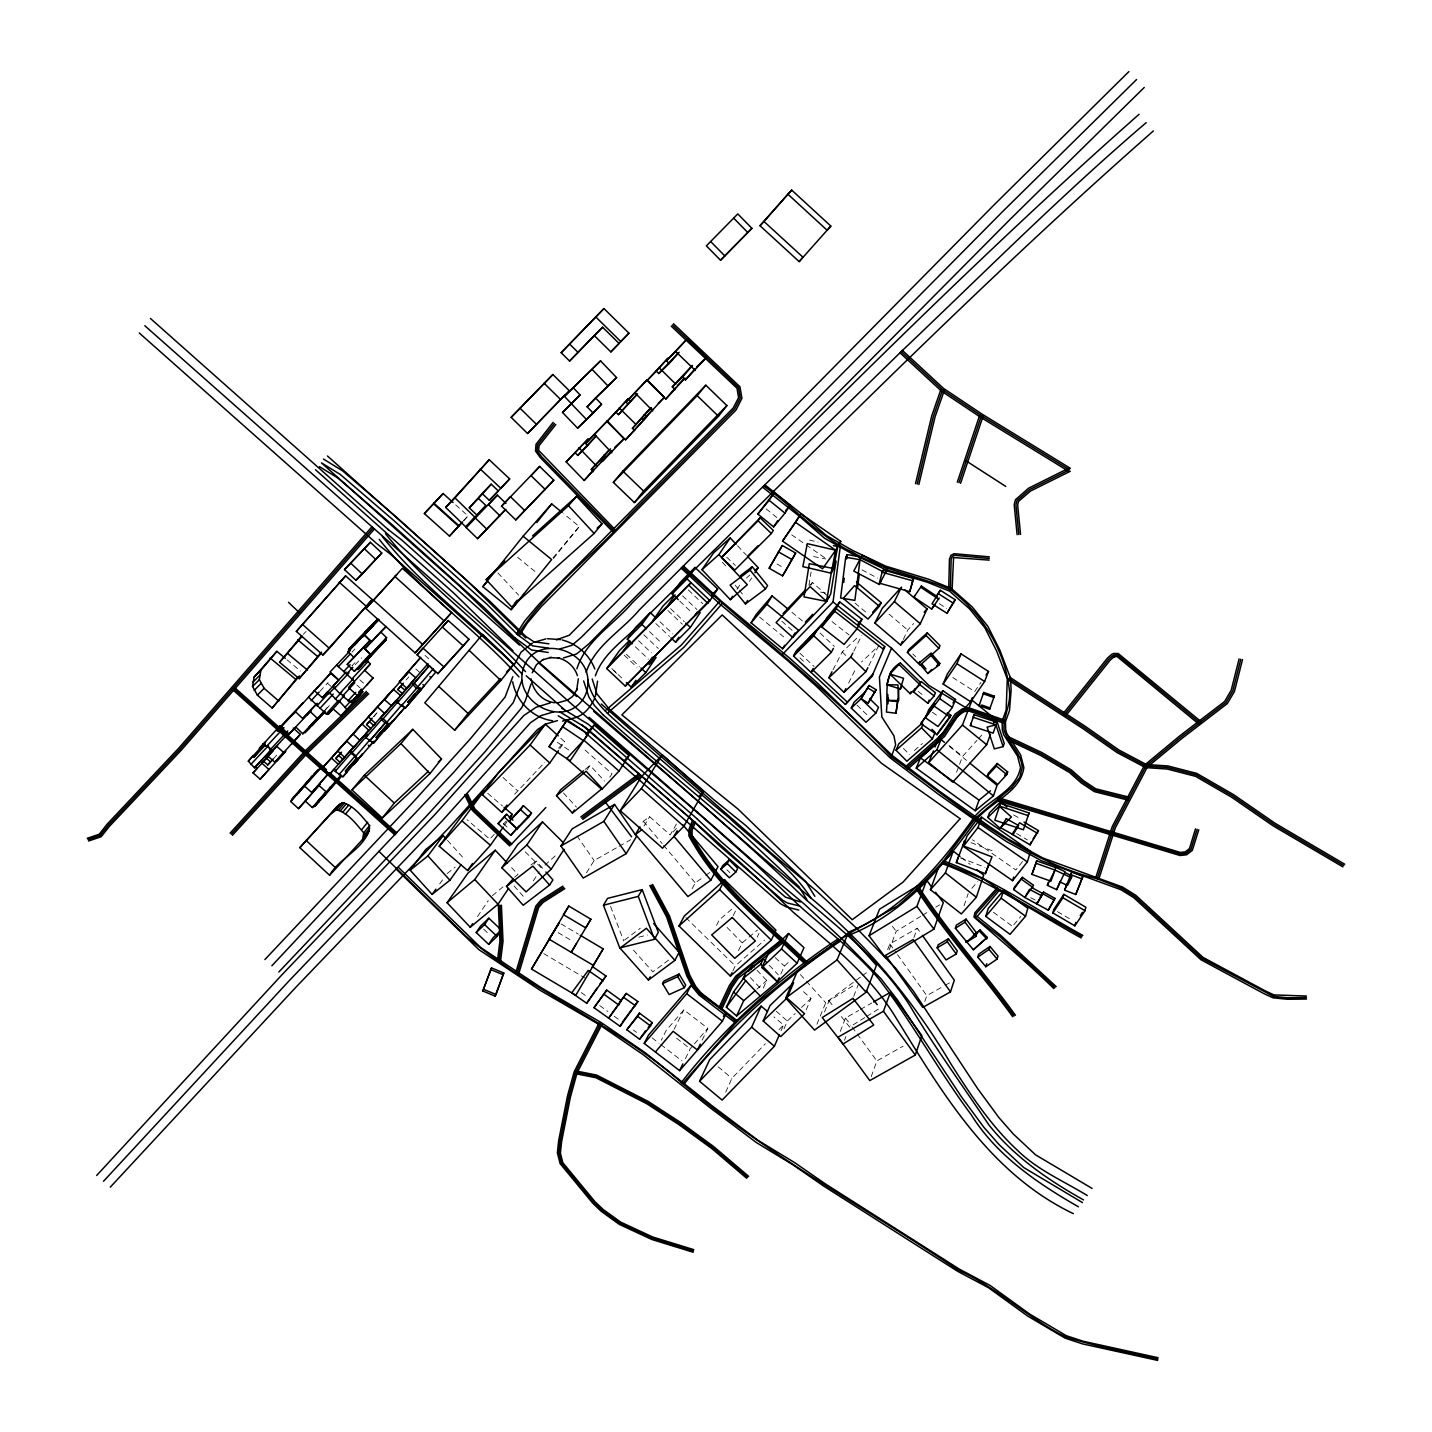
<?xml version="1.0" encoding="UTF-8"?>
<svg xmlns="http://www.w3.org/2000/svg" width="1432" height="1432" viewBox="0 0 1432 1432"><rect width="100%" height="100%" fill="white"/><g stroke="black" fill="none" stroke-linecap="round" stroke-linejoin="round"><path stroke-width="0.75" stroke-dasharray="5 3.75" d="M808.973 585.151L811.085 571.941M964.058 905.812L968.193 893.604M924.786 1001.541L926.79 995.652L943.294 986.379M871.211 1076.649L876.867 1060.933L903.109 1046.148M913.867 937.656L917.303 928.222L921.134 933.592M889.147 949.953L896.217 931.319L920.704 916.355M956.558 772.242L958.813 766.299M959.565 764.312L962.572 756.382L977.018 740.362M887.661 949.631L889.827 943.939L917.303 928.222M844.486 1040.258L845.954 1036.499M853.723 996.296L859.379 981.815M840.28 1031.434L845.524 1018.009L858.627 1010.509M824.492 1011.994L829.021 1000.861L855.817 984.053M816.938 1024.238L825.709 1002.74L860.686 976.946M806.18 1009.9L810.995 998.408L801.508 989.924M784.002 1028.82L787.332 1021.07L795.207 1013.516M781.067 1030.772L783.555 1024.954L773.942 1016.899M725.702 1092.151L731.913 1078.296L765.332 1043.785M780.905 973.921L784.414 966.063L788.925 961.803M763.292 988.098L766.729 980.544L754.127 967.227M903.323 639.442L907.727 630.08L913.688 623.564M757.188 937.172L758.996 933.342M702.163 1040.169L707.82 1028.337L683.834 1009.846L666.274 1030.324L661.316 1040.169M732.844 971.003L735.278 965.902L764.563 940.162M685.373 1058.696L690.188 1048.743L707.82 1028.337M738.465 950.597L742.206 942.865L747.307 938.569M868.812 665.773L878.478 645.993L861.581 661.942M848.621 683.028L856.05 668.135M733.22 915.603L736.048 909.929M674.096 1029.34L683.834 1009.846M716.519 925.412L719.419 919.702L733.005 908.157M853.794 651.166L861.742 635.54M833.012 669.8L842.249 651.972L859.128 635.987M692.103 888.735L695.254 882.882L704.007 876.617M676.441 824.044L670.158 834.946L649.645 816.705L643.38 821.288L641.124 825.047M810.852 585.223L812.463 582.466L828.949 597.233M644.042 826.067L649.645 816.705M586.493 872.822L594.101 860.578L617.264 847.368M749.491 581.303L751.657 577.902M736.997 589.375L741.436 582.484M609.764 777.218L612.019 773.727L582.305 747.647M533.277 880.913L539.255 871.784M533.957 864.373L536.195 860.99L544.554 870.441M587.084 769.736L590.038 765.35L604.519 781.084M477.465 916.587L488.294 900.639M974.691 691.549L980.956 682.42M504.547 825.262L507.125 821.628M559.697 748.864L564.673 741.812L559.858 737.39M514.75 794.187L544.822 762.254M439.66 883.956L443.437 878.729M1022.538 861.509L1015.879 869.976L972.471 839.743M553.396 558.57L579.298 526.529L563.76 513.802M553.02 557.871L579.298 526.529M319.998 691.244L328.125 682.509M1013.838 924.696L1020.837 916.498M373.698 716.519L377.959 711.65L373.734 716.716M406.079 680.057L408.89 676.871M464.04 520.442L467.995 515.95L454.732 504.01M971.845 888.27L977.77 881.665M978.468 738.751L982.799 733.954M494.308 834.212L489.816 839.17L466.975 819.623M503.276 824.277L506.266 820.966M325.941 709.288L329.378 705.654M273.297 758.87L278.989 752.784M355.243 664.717L361.562 657.897M352.021 652.133L354.957 649.018M809.51 585.581L812.463 582.466M463.395 520.765L467.995 515.95M779.008 1029.662L783.555 1024.954M325.189 709.735L327.481 707.372M558.57 748.095L564.673 741.812M673.004 832.01L678.696 826.157M303.298 634.287L306.072 631.512M801.526 1007.466L810.995 998.408M544.948 865.161L556.511 854.707M746.466 578.045L749.813 575.073M914.422 750.547L922.351 743.566M756.866 989.172L766.729 980.544M749.008 937.137L757.528 929.977M585.115 769.432L590.038 765.35M492.411 895.662L504.35 885.746M514.571 877.243L517.99 874.415L510.401 866.342M447.196 873.52L455.179 867.148M530.95 865.035L536.195 860.99M624.567 940.108L640.301 928.222M668.601 960.102L652.813 971.881L631.619 948.056M862.44 975.657L867.685 971.791M705.761 875.364L711.006 871.623M864.785 1017.615L849.588 1027.066L839.993 1014.841M866.682 1016.434L879.982 1008.164M922.584 915.209L928.24 911.754M935.776 907.154L939.553 904.863M860.489 1009.435L871.73 1003.009M619.179 846.276L630.76 839.671M945.138 985.341L950.633 982.245M638.851 937.172L647.479 935.007M813.537 556.529L825.817 558.981M820.5 592.025L828.663 593.654M809.438 540.079L818.155 542.102M971.039 842.678L993.808 851.36M960.371 857.858L985.144 867.327M861.957 569.9L877.583 578.116M1030.718 897.703L1035.891 900.442M1013.695 815.005L1020.694 818.907M777.003 563.993L784.593 568.307M1057.46 911.647L1072.103 920.239M1016.613 833.549L1027.388 839.922M561.111 923.944L578.313 934.129M558.14 932.644L572.818 941.343M543.695 953.569L585.545 978.36M939.285 603.695L946.713 608.421M952.781 677.533L972.865 690.385M557.317 742.331L569.524 750.529M791.663 534.834L804.283 543.587M806.091 544.84L825.924 558.587M932.339 712.259L939.517 717.235M581.213 992.573L587.836 997.191M614.203 1016.273L620.79 1020.873M599.74 1005.604L607.812 1011.439M993.45 912.256L1012.442 926.325M633.356 1030.02L636.542 1032.382M676.53 1038.218L690.188 1048.743M652.025 1037.824L659.06 1043.248M660.814 1044.59L681.918 1060.843M832.046 621.631L849.051 634.913M918.145 691.37L924.463 696.346M961.695 857.732L970.162 864.409M766.156 508.879L777.129 517.793M949.076 745.446L962.572 756.382M517.507 557.245L536.338 572.621M949.506 746.484L966.493 760.374M759.569 617.067L785.917 638.744M791.878 612.234L803.442 621.739M718.202 1066.858L731.913 1078.296M855.029 603.105L868.168 614.095M286.991 659.794L300.523 671.107M889.039 614.131L907.727 630.08M327.463 683.297L331.848 687.056M487.685 793.292L502.417 805.93M425 655.444L430.781 660.474M415.817 668.959L420.131 672.772M356.89 685.015L359.969 687.754M776.305 1011.225L787.332 1021.07M781.89 621.237L793.364 631.494M359.862 679.842L363.853 683.44M502.972 777.433L517.346 790.553M775.195 957.632L784.414 966.063M503.366 823.597L509.631 829.414M820.124 633.087L834.426 646.476M799.915 653.243L814.182 666.56M799.897 657.861L804.73 662.389M613.487 670.391L616.727 673.434M643.827 634.841L658.273 648.481M638.565 640.713L651.345 652.795M635.396 646.852L648.392 659.114M626.375 654.245L639.334 666.471M624.227 655.176L636.972 667.222M611.84 668.637L616.476 673.004M618.015 674.472L624.209 680.29M670.57 608.654L684.263 621.631M667.903 610.515L682.348 624.209M659.937 621.739L672.807 633.911M655.82 623.529L669.496 636.452M649.484 631.602L661.638 643.075M483.622 929.099L488.276 933.521M688.345 590.002L702.879 603.803M682.491 595.802L696.972 609.549M679.788 601.136L691.978 612.699M726.65 557.155L735.422 565.533M856.98 705.153L868.705 716.501M842.249 651.972L846.67 656.268M685.874 917.661L735.278 965.902M726.991 869.851L729.837 872.661M525.258 851.843L541.654 868.15M912.846 653.994L915.675 656.841M903.467 748.488L909.66 754.718M727.009 927.417L742.206 942.865M750.314 977.591L762.325 990.246M769.288 965.258L778.292 974.798M722.355 562.239L726.758 566.911M737.587 545.789L746.412 555.168M497.906 572.925L518.635 595.157M563.438 792.988L576.434 807.057M447.446 840.333L464.756 859.504M800.363 974.548L804.838 979.524M806.323 981.171L825.709 1002.74M514.088 885.961L525.204 898.508M643.38 821.288L662.121 843.538M663.553 845.238L695.254 882.882M735.135 585.115L737.928 588.534M739.306 590.235L743.477 595.336M829.021 1000.861L833.138 1006.105M892.369 926.218L896.217 931.319M845.524 1018.009L850.751 1025.151M852.058 1026.941L876.867 1060.933M889.827 943.939L896.199 952.853M897.488 954.625L926.79 995.652M577.007 835.912L594.101 860.578M610.605 906.492L623.726 940.931M354.921 662.694L352.004 665.844L354.921 662.694"/><path stroke-width="1.5" d="M948.7 589.644L949.452 559.178L950.92 555.383L954.016 553.683L989.405 556.851M271.883 965.777L378.943 851.36L466.044 936.242C532.865 992.734 617.049 1024.757 682.527 1083.523L736.639 1022.072L758.405 1002.024L806.306 963.306L849.14 933.503L897.792 905.794L917.679 888.288L942.578 862.082L975.908 817.744L1011.493 787.761L1019.799 777.361L1022.197 767.534C1021.41 752.677 1008.056 743.441 1004.029 729.944C1003.062 716.447 1011.243 704.293 1009.399 690.349C1005.407 650.88 982.137 613.576 950.401 589.733L951.134 559.536L952.244 556.475L954.428 555.294L989.279 558.48M952.101 589.841L953.569 557.549L989.172 560.127M578.313 678.84L576.631 690.618M587.925 679.985L587.693 686.698A33.885 30.788 37 0 1 580.3 702.682C558.194 727.08 513.211 699.532 523.307 668.672C533.331 634.627 586.583 647.031 587.925 679.985C590.915 700.857 608.206 714.031 622.831 727.152C658.434 756.794 692.748 787.922 728.566 817.296C756.257 843.341 790.213 865.841 810.906 898.007C867.183 944.923 913.902 1001.308 951.134 1064.262C970.538 1094.728 990.586 1125.445 1017.275 1150.129C1037.251 1169.872 1063.6 1181.06 1087.282 1195.523M597.556 681.113L595.354 696.471M920.74 682.688L900.424 662.98C882.023 673.058 888.556 695.147 886.372 712.044L895.967 713.243L898.007 699.174L895.967 713.243M887.93 703.81L888.413 697.993L887.321 700.355L896.933 701.555M362.403 840.602L363.71 832.869C356.389 824.206 348.083 812.767 336.395 809.778L331.096 813.644L299.807 847.654L329.593 875.274C339.205 857.482 368.096 847.332 369.599 825.584C362.314 816.956 354.062 805.572 342.427 802.618L337.164 806.467L299.807 847.654M299.467 675.886L272.17 708.034L257.366 695.164L252.551 686.465L254.073 677.121L276.859 651.309L285.308 658.38M278.846 701.125L264.132 688.309L259.353 679.663L260.875 670.373L276.859 651.309M497.441 960.997L499.929 940.967L498.336 904.97M498.963 961.319L501.468 941.2L499.875 905.06M500.484 961.66L503.008 941.415L501.415 905.149M845.703 557.299L840.602 598.003L854.868 600.384L860.041 559.661L861.509 556.976L847.189 554.632L845.703 557.299L860.041 559.661M843.699 582.43L844.236 578.152M846.652 558.91L847.189 554.632M857.696 586.923L859.325 574.089M782.57 654.299L833.048 601.977L840.423 545.359M826.604 601.44L831.992 568.218L836.073 561.04L830.703 594.065L826.604 601.44L792.558 637.276L776.09 622.562L810.065 586.619L826.604 601.44L804.032 596.893L809.295 563.671L831.992 568.218M835.679 550.228L807.272 543.659L802.869 566.625L831.187 573.194L835.679 550.228L840.781 541.368L800.989 513.784L782.534 541.099L822.541 568.826L835.679 550.228L795.566 522.412L800.989 513.784M1239.092 658.899L1231.198 690.26L1224.629 701.483L1180.058 735.654L1144.598 765.082L1112.234 826.533L1095.552 878.281M1240.81 659.239L1232.809 690.886L1225.989 702.521L1181.185 736.889L1145.958 766.066L1113.81 827.141L1097.163 878.765L1121.668 888.341L1134.699 896.414L1202.074 958.617L1273.478 996.368L1287.404 997.782L1306.449 997.531M1242.528 659.597L1234.42 691.531L1227.349 703.542L1182.313 738.124L1147.336 767.051L1115.385 827.768L1098.756 879.266M915.495 483.676L931.677 416.032L940.985 389.271M917.178 484.106L933.342 416.533L942.632 389.862L901.211 351.61L763.668 485.949L639.227 610.014C621.81 630.796 594.71 645.635 586.118 672.342M918.843 484.535L935.007 417.052L944.279 390.453M1084.991 910.716L1085.85 907.262L1063.851 894.338L1053.809 909.499L1052.86 912.936L1074.859 925.86L1084.991 910.716L1062.938 897.757L1063.851 894.338M1074.859 925.86L1075.754 922.387M882.112 572.245L879.32 583.146L909.75 591.667L913.688 578.474L883.293 569.972L882.112 572.245L912.578 580.765L913.688 578.474M1067.001 883.598L1064.656 890.185L1075.754 894.499L1082.914 876.366L1071.816 872.052L1070.205 875.901M909.75 591.667L912.578 580.765M1075.754 894.499L1082.914 876.366M1064.656 890.185L1071.816 872.052M1060.432 882.166L1067.502 885.459L1071.44 877.727L1071.942 875.829L1064.871 872.535M1037.43 902.035L1036.911 903.861L1041.637 895.77L1029.501 889.362L1024.793 897.452L1033.546 885.245L1022.412 877.333L1014.303 887.375L1013.641 889.54L1024.793 897.452L1048.296 910.161L1054.954 898.383L1043.552 892.082L1040.491 897.058M1048.152 882.595L1047.383 885.334L1056.637 889.63L1060.289 881.199M600.527 1023.791L575.664 1072.299L568.952 1096.518L560.163 1140.964L558.892 1152.921L561.469 1163.16L593.689 1202.236L602.12 1210.344L620.11 1223.322L652.401 1238.304L693.482 1250.942M1048.296 910.161L1054.954 898.383M1055.778 867.649L1036.768 860.847L1031.917 874.397L1050.927 881.199L1055.849 867.398L1065.104 871.712L1056.637 889.63M1041.637 895.77L1042.353 893.282L1031.971 887.786M1036.911 903.861L1043.552 892.082M1025.527 916.247L1027.836 908.3L1003.617 890.328L988.277 908.425L985.753 916.355L1010.043 934.344L1025.527 916.247L1001.147 898.168L1003.617 890.328M890.847 671.948L886.73 684.747L900.388 689.007L901.337 686.93M900.388 689.007L903.556 678.285L889.881 674.024L900.424 662.98M1031.917 874.397L1036.768 860.847M957.292 482.208L979.721 415.119M958.939 482.727L981.368 415.71L942.632 389.862M960.603 483.246L983.014 416.318M1037.627 833.406L1019.566 822.756L1012.12 834.23L1030.127 844.862L1038.468 830.614L1024.041 822.111M997.119 959.064L998.014 956.075L989.977 946.462L978.718 954.142L977.77 957.131L985.825 966.743L997.119 959.064L989.047 949.434L989.977 946.462M1013.641 889.54L1022.412 877.333M1027.353 861.921L1030.557 851.342L981.582 817.207L967.048 835.966L963.36 846.402L1012.567 880.662L1027.353 861.921L978.002 827.535L981.582 817.207M1030.127 844.862L1030.986 842.034M515.699 972.865L535.801 906.098L540.866 900.155L562.883 886.122M517.185 973.402L537.215 906.85L541.976 901.301L563.85 887.375M518.653 973.957L538.611 907.62L543.086 902.428L564.817 888.628M1195.505 828.842L1189.455 848.621L1185.231 851.897L1180.29 852.416L998.176 797.696M985.825 966.743L986.755 963.736M1012.567 880.662L1013.677 877.1M1197.134 829.307L1190.887 849.48L1185.947 853.329L1180.183 853.955L997.71 799.181M1029.053 812.946L1028.212 815.649L999.572 806.073L1000.485 803.388L1029.053 812.946L1023.379 829.772L994.81 820.196L1000.485 803.388M595.336 675.85C603.874 650.683 630.026 636.81 646.512 616.906C813.34 452.852 977.483 285.469 1153.333 130.974M966.672 940.931L966.188 942.399L975.872 936.421L976.875 933.306L966.045 919.129L956.379 925.126L955.341 928.222L973.366 949.774L987.274 937.405L980.097 930.012L973.384 935.472M1198.781 829.772L1192.337 850.357L1186.663 854.761L1180.075 855.513L997.245 800.649M973.366 949.774L987.274 937.405M966.188 942.399L980.097 930.012M950.472 991.893L913.168 939.553L885.495 955.341L922.763 1007.43L950.472 991.893L954.303 980.186L922.405 935.382M576.899 668.833C585.581 640.623 613.576 624.782 631.96 603.105C798.859 438.085 963.038 269.735 1139.049 114.309M993.539 722.605L997.048 721.692L993.146 733.148L970.377 725.577L974.1 714.711L996.851 722.283M959.995 856.408L953.229 851.073L938.479 867.649L930.424 889.666L961.319 913.938L976.356 897.255L983.694 875.077L976.928 869.743M958.294 857.07L956.343 862.583L985.359 873.681L988.671 864.391M956.254 953.963L957.274 950.866L948.396 938.748L938.228 944.744L937.154 947.823L946.069 959.923L956.254 953.963L947.34 941.808L948.396 938.748M955.341 928.222L965.025 922.208L966.045 919.129M890.436 992.287L883.455 1011.261L838.024 1037.18L869.797 1080.587L915.299 1055.044L921.85 1035.569L890.436 992.287L873.592 1001.935M999.25 806.198L1011.386 816.956L999.983 828.215L987.847 817.493L999.25 806.198L1000.807 801.58L1006.857 806.932M1006.768 774.569L1007.645 771.955L997.263 763.489L988.277 773.352L987.346 775.947L997.746 784.414L1006.768 774.569L996.368 766.084L997.263 763.489M512.817 676.656L505.102 697.08L469.875 739.395L412.452 802.815L264.902 959.547M987.847 817.493L989.44 812.821L1000.807 801.58M521.91 680.343L513.265 702.593L492.161 728.065L453.729 772.331L378.943 851.36M944.422 742.313L941.021 739.538L920.472 757.886L916.247 768.161L975.264 810.745L993.45 795.906L997.048 785.38L969.894 763.149M530.986 684.048L525.329 700.731L521.427 708.106L484.822 751.979L426.808 815.721L278.864 971.988M1003.134 746.645L995.92 724.843L987.113 727.098L994.345 748.882L1003.134 746.645L1004.244 743.459L997.048 721.692M979.058 705.6L983.748 692.444L994.291 696.167L989.619 709.305L979.058 705.6L979.577 704.275M931.767 887.106L926.629 880.233L879.552 909.195L869.027 935.74L886.014 958.241L933.933 929.117L943.312 902.554L935.615 892.261M1097.163 878.765C1017.776 858.985 956.218 803.119 891.384 756.83L895.644 744.765L893.944 735.833L881.843 716.949L879.409 676.942L891.51 648.177L833.048 601.977M975.264 810.745L979.023 800.148L990.497 790.75M482.799 990.998L491.498 967.907L503.796 973.008L496.063 994.506L495.06 996.099L482.799 990.998L491.498 967.907M495.06 996.099L503.796 973.008M930.424 889.666L945.389 872.894L953.229 851.073M933.449 750.905L928.706 762.63L952.799 782.158L986.666 744.712L990.479 734.222M994.291 696.167L993.808 697.491L983.229 693.768L983.748 692.444M989.619 709.305L990.121 707.963L981.69 705.009M869.027 935.74L916.91 906.42L926.629 880.233M866.092 992.251L876.42 965.347L847.977 933.485L797.391 971.218L785.685 998.068L814.54 1030.109L866.092 992.251L837.093 959.87L847.977 933.485M974.1 714.711L973.116 717.271L995.92 724.843M970.377 725.577L971.361 723.017M984.625 681.489L988.492 671.447L961.033 653.869L947.322 674.042L943.115 684.066L970.717 701.734L984.625 681.489L956.934 663.75L961.033 653.869M970.717 701.734L972.31 697.653M928.706 762.63L962.429 725.022L972.077 700.212L995.813 719.526M956.343 862.583L964.828 840.298L962.895 845.757L992 856.873L985.359 873.681M532.239 672.807L536.445 664.699L543.516 659.311M952.352 707.426L955.538 699.496L942.954 690.743L928.759 709.753L925.394 717.736L938.032 726.507L952.352 707.426L939.678 698.619L942.954 690.743M916.247 768.161L936.94 749.688L941.021 739.538M920.83 723.625L934.649 704.15L920.83 723.625L937.011 734.741L950.114 717.092L950.848 715.302L947.25 712.832M935.024 747.003L938.962 737.229L972.077 700.212M937.011 734.741L937.745 732.933M922.62 722.838L898.831 743.799L896.02 750.261L906.904 761.233L932.429 738.858L935.06 732.432L931.963 729.282M514.374 664.538L521.105 652.133L532.382 643.075M692.408 820.876L689.061 829.021L688.899 835.841C716.573 887.912 763.936 923.729 805.214 964.291M560.019 712.044L585.849 727.635L693.911 821.538L690.618 829.432L690.457 835.644C718.184 887.321 765.225 922.942 806.306 963.306M695.397 822.201L692.193 829.862L692.014 835.447C719.813 886.73 766.514 922.154 807.38 962.304M934.112 695.916L935.454 692.766L921.223 681.56L913.616 692.032L927.847 703.237L934.112 695.916L919.863 684.693L899.511 664.967M896.02 750.261L921.51 727.814L922.852 724.628M839.779 601.941L826.944 617.657L821.807 627.037L844.092 644.436L857.088 628.684L861.939 619.268L839.779 601.941L834.731 611.231L793.525 656.053L813.823 635.808L816.956 630.116L796.747 650.289L793.525 656.053L845.345 704.401L871.927 676.441L884.761 646.566L836.163 608.6L795.046 653.35M927.847 703.237L929.189 700.069M767.516 1011.511L761.108 1006.141L709.645 1059.716L699.568 1081.267L722.14 1100.08L774.408 1046.237L779.402 1034.638M939.123 665.021L939.822 663.428L931.068 653.028L919.04 663.123L927.793 673.505L939.123 665.021L930.37 654.621M927.793 673.505L931.731 669.478M938.837 648.32L940.001 645.635L927.274 632.837L908.604 649.752L907.369 652.437L920.114 665.218L938.837 648.32L926.074 635.486L927.274 632.837M786.991 998.032L793.597 982.853L770.004 1005.604L763.184 1020.962L780.691 1036.571L804.569 1013.731L786.991 998.032L763.184 1020.962M940.287 590.27L932.053 603.803L946.964 613.272L955.162 599.722L940.287 590.27L935.902 596.858M797.123 963.199L803.961 947.626L788.549 933.503L769.056 952.012L761.878 967.584L777.397 981.779L797.123 963.199L781.55 948.933L788.549 933.503M946.964 613.272L955.162 599.722M913.616 692.032L914.994 688.899M889.881 674.024L910.215 693.697L911.11 691.692M919.04 663.123L919.756 661.53M745.052 976.248L733.542 992.018L726.364 1007.215L736.639 1015.95L777.397 981.779L779.151 977.841M699.568 1081.267L751.639 1027.174L761.108 1006.141M887.321 700.355L898.508 700.552L898.759 687.987M914.511 595.927L913.92 597.18L931.749 609.065L939.231 597.932M931.749 609.065L934.613 604.519M874.845 623.045L894.373 601.583L901.534 587.102L882.237 608.332L874.845 623.045L900.692 645.062L920.293 623.726L927.113 608.958L904.72 589.823M851.27 708.034L861.115 698.78L863.854 693.106L854.045 702.307L851.27 708.034L866.002 722.283L875.865 713.064L878.532 707.318L869.725 698.78M771.293 940.18L775.929 930.156L724.646 879.892L684.263 916.104L679.001 925.985L730.392 976.105L771.293 940.18L719.634 889.576L724.646 879.892M736.639 1015.95L743.709 1000.682L755.219 990.604M759.855 995.67L743.298 978.199L760.804 964.237L763.274 958.903L766.281 962.089M750.959 969.5L752.731 965.741L748.882 971.003M900.692 645.062L902.446 641.321M718.864 1007.842L729.318 985.592L735.762 976.177L781.425 939.875M736.639 1022.072L720.296 1008.522L730.732 986.379L737.015 977.161L741.883 972.722L782.498 941.039M721.746 1009.202L732.128 987.149L738.268 978.146L783.572 942.22M722.408 1021.231L726.293 1012.979L690.815 985.592L648.499 1035.121L644.221 1043.427L679.609 1070.635L722.408 1021.231L686.733 993.701L690.815 985.592M743.298 978.199L745.821 972.829L763.274 958.903M869.117 685.481L861.115 698.78L868.114 703.023L876.115 689.723L869.117 685.481L862.35 696.221M868.114 703.023L876.115 689.723M937.441 596.75L921.385 586.046L920.794 587.281L938.658 599.185M700.284 1044.125L697.456 1050.032L673.112 1031.291L655.355 1051.983M730.392 976.105L732.02 972.704M871.927 676.441L873.269 673.667L845.345 704.401M679.609 1070.635L682.867 1063.887M884.761 646.566L883.437 649.287L834.731 611.231L821.807 627.037M831.992 671.787L828.913 677.73L843.985 692.336L865.913 671.697L867.846 667.742M843.985 692.336L845.829 688.613M684.353 987.668L685.677 985.055L679.09 974.082L663.929 981.009L662.568 983.623L669.174 994.578L684.353 987.668L677.748 976.678L679.09 974.082M879.337 606.291L854.564 585.563L843.251 598.433L867.971 619.089L879.337 606.291L881.163 602.693L856.479 582.036M1047.383 885.334L1055.08 870.119L1071.44 877.727M828.913 677.73L850.805 657.019L852.792 653.117M599.113 1023.057L574.214 1071.691L567.466 1096.071L558.677 1140.606L557.388 1152.85L560.127 1163.607L592.597 1203.041L601.189 1211.293L619.412 1224.449L651.954 1239.539L693.16 1252.23M601.923 1024.524L577.096 1072.908L570.437 1096.966L561.666 1141.322L560.395 1153.011L562.812 1162.694L594.781 1201.448L603.051 1209.396L620.808 1222.194L652.831 1237.051L693.822 1249.653M735.833 872.034L737.731 868.347L729.21 859.88L722.748 865.626L720.815 869.296L729.353 877.762L735.833 872.034L727.295 863.55L729.21 859.88M879.284 584.471L887.554 568.701L862.1 555.33L853.776 571.064L879.284 584.471L880.752 581.607M650.522 1025.921L652.222 1022.609L639.442 1013.104L626.822 1029.751L639.603 1039.256L650.522 1025.921L637.705 1016.38L639.442 1013.104M639.603 1039.256L645.42 1030.951M577.365 688.702L572.764 696.292L567.179 700.409M674.884 960.371L646.387 928.258L620.02 948.127L648.445 980.061L674.884 960.371L679.126 952.262L653.636 923.515M639.997 826.908L635.486 834.409L687.915 896.557L710.845 880.179L718.005 866.629L682.957 824.904M813.125 668.493L811.049 672.396L831.383 652.24L833.406 648.392M885.531 572.532L887.554 568.701M648.445 980.061L650.182 976.785M626.285 993.432L608.582 1018.259L621.309 1000.646L606.774 990.103L594.029 1007.716L620.128 1026.332L637.849 1001.505L626.285 993.432L619.895 1001.988M620.128 1026.332L621.667 1023.45M594.62 698.386C590.986 706.066 585.563 713.494 577.508 716.895M654.478 939.303L658.29 932.322L642.18 889.594L607.526 898.401L603.463 905.221L619.77 947.93L654.478 939.303L638.278 896.396L642.18 889.594M769.181 568.253L782.302 545.503L795.637 553.056L786.49 569.381L782.552 575.843L769.181 568.253L782.302 545.503M594.029 1007.716L606.774 990.103M782.552 575.843L795.637 553.056M603.248 980.884L588.23 970.413L571.744 992.841L586.708 1003.259L605.987 976.015L592.687 966.743M586.708 1003.259L597.108 988.044M831.187 573.194L833.263 569.524L837.756 546.63L833.388 545.61M683.816 826.336L703.542 791.699L662.264 754.897L641.572 776.538L620.235 810.673L662.515 848.192L683.816 826.336L641.393 788.602L662.264 754.897M792.558 637.276L795.011 632.962M788.585 609.513L772.063 595.909L756.275 614.364L751.084 622.831L782.624 648.768L784.593 645.295M677.247 830.757L674.007 836.395L710.845 880.179M576.487 943.509L571.243 952.298L590.897 919.201L568.79 906.08L531.523 969.052L575.789 995.276L603.176 948.861L580.228 935.275M1040.455 896.504L1042.353 893.282M590.897 919.201L585.724 927.864L563.456 914.672L568.79 906.08M592.168 967.298L603.176 948.861M626.178 853.669L636.56 836.378L614.543 804.426L572.12 828.877L560.932 846.008L583.236 878.067L626.178 853.669L603.839 821.359L614.543 804.426M751.084 622.831L766.979 604.268L772.063 595.909M752.265 566.768L750.082 570.133L730.141 585.133L745.463 603.91L765.44 589L767.57 585.563L752.265 566.768L740.648 575.485M531.523 969.052L559.196 922.799L549.082 939.177L593.564 965.526M745.463 603.91L747.647 600.438M516.487 633.946L524.613 621.148L538.897 604.268L733.22 408.013L738.572 397.666L736.997 388.251L671.214 326.138M548.563 648.141L532.704 645.886L517.865 634.859C547.4 588.892 593.009 555.974 629.239 515.556L734.598 409.033L740.237 398.007L738.482 387.517L672.342 324.921M519.261 635.772L527.262 623.135L541.385 606.506L735.994 410.071L741.919 398.329L739.968 386.783L673.47 323.704M754.915 572.782L758.172 567.681L747.88 556.726M513.426 878.568L506.463 886.39L523.199 905.257L549.602 885.048L552.913 879.892L545.95 872.016M594.244 725.022L583.808 740.147L566.75 758.602L601.852 789.39L619.018 771.078L629.006 755.577L594.244 725.022L585.795 734.151M736.12 544.214L730.231 537.967L713.548 552.895L701.984 569.685L730.338 599.704L732.558 596.267M771.347 533.492L773.316 530.431L760.106 517.775L721.621 557.478L734.813 570.061L771.347 533.492L758.083 520.783L760.106 517.775M784.987 513.139L789.981 505.424L774.264 492.662L757.814 514.07L773.638 526.869L784.987 513.139L769.145 500.305L774.264 492.662M563.42 842.768L542.495 821.914L517.811 844.45L501.809 867.792L526.099 891.868L551.213 869.188L564.065 849.355M773.638 526.869L777.701 520.622M1033.134 838.776L1038.468 830.614M497.083 936.421L501.29 929.994L488.867 918.216L480.525 926.164L476.23 932.554L488.688 944.368L497.083 936.421L484.589 924.589L488.867 918.216M488.688 944.368L492.93 937.924L501.29 929.994M583.486 770.792L560.538 789.855L556.511 795.78L572.46 813.054L574.447 810.047M549.065 746.663L567.108 719.956L588.105 734.061L570.097 760.786L549.065 746.663L567.108 719.956M671.017 637.902L675.564 642.216L690.349 627.395L700.194 612.592M625.301 686.089L709.717 600.563L625.301 686.089L606.721 668.583L608.743 665.737M697.277 612.216L695.021 615.581L709.95 600.635L717.665 588.982L695.003 567.43L680.272 582.341L672.163 593.904L678.249 599.686M1052.86 912.936L1062.938 897.757M675.564 642.216L678.893 637.222M1080.247 915.657L1082.485 912.309M507.375 863.12L495.239 850.214L468.031 873.037L447.053 902.697L470.251 927.238L498.014 904.218L508.575 888.449M470.251 927.238L472.65 923.694M501.809 867.792L526.851 844.97L542.495 821.914M626.428 682.581L631.261 687.145L645.814 672.592L656.142 657.324L648.947 664.52M631.261 687.145L635.933 680.29M650.003 660.653L652.365 657.181M943.115 684.066L956.934 663.75M701.984 569.685L718.9 554.578L730.231 537.967M985.986 675.098L988.492 671.447M606.721 668.583L690.94 582.735L608.636 665.826L619.43 650.665L629.471 640.534M528.677 817.081L531.487 813.018L523.414 805.643L509.112 821.431L517.203 828.806L528.677 817.081L520.586 809.689L523.414 805.643M512.889 820.124L506.624 814.289L498.139 823.597L510.705 835.286L519.154 825.942M510.705 835.286L531.487 813.018M913.92 597.18L921.385 586.046M675.134 594.853L667.527 605.772L652.777 620.647L663.088 605.951L673.291 595.64M672.163 593.904L687.02 578.868L695.003 567.43M782.534 541.099L795.566 522.412M447.053 902.697L474.744 879.534L495.239 850.214M439.194 846.24L461.927 820.858L484.41 790.482L462.088 815.435L439.194 846.24L467.602 870.513L490.442 845.274L503.276 827.087M509.685 817.994L512.244 814.361L504.064 807.326M558.247 735.905L545.359 724.109L498.175 773.065L482.262 794.599L501.773 812.356L549.763 762.988L558.462 750.637M837.219 546.398L840.781 541.368M498.139 823.597L506.624 814.289M467.602 870.513L472.542 863.532M632.156 643.791L627.288 639.191L641.894 624.424L650.289 612.592L655.104 617.174M623.117 651.184L630.223 641.178M627.288 639.191L635.808 627.252L650.289 612.592M501.773 812.356L506.964 805.088M445.996 838.74L443.115 835.554L425.608 849.641L410.179 870.191L432.124 894.391L449.899 880.233L461.05 864.695M432.124 894.391L435.901 889.165M482.262 794.599L530.108 745.016L545.359 724.109M726.364 1007.215L745.696 980.741M599.65 984.607L605.987 976.015M939.052 731.161L950.848 715.302M410.179 870.191L427.917 855.924L443.115 835.554M925.394 717.736L939.678 698.619M622.437 1022.018L637.849 1001.505M952.96 702.951L955.538 699.496M963.36 846.402L978.002 827.535M553.146 422.351L536.015 444.296L535.514 451.026L540.312 457.649L612.95 531.916M618.731 1003.939L621.309 1000.646M554.47 423.425L537.555 444.976L537.072 450.668L541.529 456.647L614.077 530.825M718.488 416.282L726.883 405.596L705.833 385.208L622.813 471.092L613.343 482.369L634.394 502.56L718.488 416.282L697.169 395.662L705.833 385.208M555.795 424.516L539.094 445.674L538.647 450.328L615.223 529.75M405.346 708.07L435.561 672.36L429.278 665.719L413.526 683.941L411.7 682.42L415.728 677.784L408.389 671.411L399.385 681.757L406.724 688.13L404.97 690.224L400.566 686.375L397.756 689.58L402.249 693.5L400.53 695.558L393.353 689.329L384.403 699.604L391.724 705.958L411.646 683.028L416.461 688.452L417.16 687.628L420.489 690.385L405.346 708.07L401.98 705.278L401.264 706.101L396.378 700.606M420.489 690.385L424.212 685.695L422.87 684.603M429.958 773.584L441.521 758.996L412.828 729.336L364.319 775.213L351.95 789.873L382.29 818.048L429.958 773.584L400.906 743.602L412.828 729.336M500.842 680.522L513.802 664.233L482.53 634.412L424.785 702.808L454.624 730.231L500.842 680.522L469.123 650.307M524.005 594.28L511.099 609.692L482.799 586.637L523.11 536.212L551.678 503.921L562.024 512.388M1063.063 713.691L1107.634 657.879L1112.234 653.941M1064.441 714.675L1108.923 658.988L1113.416 655.176L1117.622 654.997L1200.034 722.945M1065.82 715.66L1110.212 660.098L1114.579 656.393M264.992 744.873L260.749 749.384L259.425 748.274L280.063 725.755L283.321 728.53M280.063 725.755L276.43 730.284L277.736 731.376M536.767 522.555L551.678 503.921M382.29 818.048L394.283 803.083L428.49 771.168M454.624 730.231L468.085 713.404L500.52 678.517M363.835 835.608L369.707 828.305M363.585 838.311L369.474 831.008M634.394 502.56L643.612 491.069L726.883 405.596M511.099 609.692L551.642 559.536L523.11 536.212M329.593 875.274L368.293 833.263M363.71 832.869L369.599 825.584M361.813 829.522L367.702 822.237M321.412 653.01L299.181 678.643L279.562 662.246L301.901 635.683M279.562 662.246L301.901 636.649M626.822 1029.751L637.705 1016.38M272.17 708.034L298.25 676.602M299.181 678.643L321.484 652.115M504.744 560.932L486.182 579.674L511.6 606.899L594.137 533.42L602.013 523.79L576.613 496.295L532.507 535.962M648.141 1027.621L652.222 1022.609M757.814 514.07L769.145 500.305M858.072 623.958L861.939 619.268M785.756 510.526L789.981 505.424M413.526 683.941L429.278 665.719M345.398 814.199L351.377 807.004M342.713 812.266L348.71 805.088M350.214 750.851L351.825 752.248L335.178 771.418L342.928 776.77L346.723 772.242L345.416 771.132L356.926 757.761M358.77 758.316L362.529 753.841L342.928 776.77M340.404 810.816L346.419 803.638M514.428 603.516L517.274 600.133M830.828 226.059L827.231 230.337L787.868 194.179L791.699 190.098L830.828 226.059L799.181 261.626L759.998 225.719L787.868 194.179M338.417 810.136L344.432 802.958M799.181 261.626L802.922 257.169L763.972 221.477L791.699 190.098M331.096 813.644L337.164 806.467M333.763 811.156L339.814 803.978M336.395 809.778L342.427 802.618M338.632 680.236L330.649 673.237L308.524 697.205L326.174 713.942L338.596 700.373M985.753 916.355L1001.147 898.168M265.332 745.052L253.947 757.116L252.712 756.06L248.309 761.162L254.502 767.803L255.182 767.015L256.955 768.519L253.034 772.886L260.176 779.187L268.912 769.432L261.77 763.113L263.47 761.126L267.748 764.921L273.297 758.87M420.596 689.83L414.224 683.1M380.536 717.468L382.147 718.9L365.822 737.659L373.609 743.101L377.475 738.554L376.168 737.426L387.428 724.323M389.11 725.022L392.941 720.529L373.609 743.101M463.27 645.939L468.98 639.245L448.198 620.486L417.088 654.854L437.906 673.613L463.27 645.939L442.363 627.073L448.198 620.486M267.748 764.921L270.505 761.896L266.137 757.976L267.802 756.024L274.801 762.218L300.272 734.33L293.22 728.065M675.098 389.611L672.288 386.891L682.473 377.117L685.445 379.928L706.406 357.499L687.181 338.937L666.471 360.864L669.156 363.531L658.792 373.519L656.321 371.103L667.974 358.143L647.103 380.536L665.844 399.009L685.033 378.048M437.906 673.613L468.98 639.245M644.221 1043.427L686.733 993.701M263.094 743.709L266.388 746.519L267.086 745.714L271.865 751.173L288.655 732.987M376.168 737.426L388.967 723.178M345.416 771.132L352.487 763.453L353.686 764.527L373.967 741.203L369.42 746.215L368.221 745.159M409.122 703.309L407.762 702.217L420.238 687.754M383.382 729.693L384.582 730.768L404.612 707.784L401.604 705.117M685.445 379.928L695.272 368.454M384.582 730.768L404.612 707.784M320.249 783.984L305.302 801.115L312.337 807.558L326.013 791.789M340.583 775.535L341.317 776.198L318.817 801.848L318.101 801.222L340.995 775.177M312.337 807.558L313.894 805.858L314.628 806.502L330.774 787.725L330.058 787.099M389.289 725.666L386.246 722.963L402.303 704.347M401.264 706.101L417.16 687.628M417.446 687.199L433.144 668.941M320.303 798.805L321.054 799.468L341.317 776.198M352.487 763.453L356.765 758.459M665.844 399.009L675.868 387.356M628.165 398.758L616.011 412.237L618.463 414.618L630.581 401.121L628.165 398.758L606.935 421.527L625.569 439.821L646.548 416.837L644.328 414.671L651.023 407.529M651.095 407.69L641.93 418.233L643.523 419.862L664.341 397.326L647.067 379.82L625.999 402.141L628.129 404.289L618.463 414.618M338.954 774.712L355.548 755.505L354.85 756.293L351.126 753.035L351.825 752.248M682.473 377.117L692.336 365.697M353.686 764.527L358.286 759.461L355.261 756.794L370.226 739.449M369.617 741.006L385.87 722.175L370.333 740.219M371.944 526.743L178.857 748.059L107.096 824.223L99.202 834.265L87.245 838.275M87.925 839.635L100.186 835.483L108.295 825.262L180.056 749.133L373.197 527.853L144.811 325.726M344.378 695.666L338.543 702.038L329.646 692.855L328.966 693.643L327.23 692.121L322.361 697.688L314.252 690.6M396.127 700.266L380.661 718.058L382.434 719.616L398.579 701.018L397.863 701.805M397.38 702.843L413.329 684.407M486.182 579.674L568.486 505.675L576.613 496.295M625.569 439.821L646.548 416.837M643.523 419.862L652.67 409.284M672.288 386.891L692.3 365.446M407.762 702.217L414.761 694.126L416.014 695.182M782.624 648.768L798.591 630.295L766.979 604.268M723.446 1016.255L726.293 1012.979M374.45 528.963L181.238 750.207L109.476 826.3L101.153 836.718L88.605 841.014M296.335 631.423L345.613 575.879L372.213 599.578L329.36 648.302L322.898 654.979L296.335 631.423L345.613 575.879M330.649 673.237L281.084 727.026L288.673 734.455L295.833 727.044L302.725 733.793L309.509 728.19L308.793 727.528L324.939 710.469M362.529 723.106L331.472 758.101L338.435 764.402L354.456 746.072M355.261 756.794L355.942 756.007L352.183 752.695L351.449 753.483L349.694 751.961L364.05 735.457M566.159 461.874L588.087 439.051L566.159 461.874L584.184 480.49L612.037 450.471M349.694 751.961L368.668 730.696M362.224 724.216L369.188 730.606L370.942 728.637L366.592 724.628L369.492 721.567L373.752 725.523L375.542 723.5L368.436 716.967L393.209 689.454L353.006 734.025L360.112 740.523L385.423 712.152M406.724 688.13L428.043 663.625M634.68 430.567L632.425 428.365L644.328 414.671M380.661 718.058L400.083 696.328M400.53 695.558L411.861 682.294M610.497 448.843L600.939 459.779L602.496 461.444L623.976 438.819L607.293 421.026L585.563 443.419L587.603 445.585L577.776 455.448L575.431 453.013M351.449 753.483L367.935 734.527M419.737 658.559L399.385 681.757M402.356 679.162L408.693 671.894L384.403 699.604M321.019 767.731L298.483 793.042L302.027 787.833L304.694 786.24L311.818 792.54L328.035 773.942L321.019 767.731L314.252 773.907M584.184 480.49L593.904 469.356M290.732 801.508L312.104 776.251L290.732 801.508L298.483 808.615L320.249 783.913M311.818 792.54L328.877 773.37M347.511 739.897L322.451 767.856L329.539 774.264L354.348 746.108M366.592 724.628L372.266 718.13M397.756 689.58L403.341 683.207M593.457 471.665L591.291 469.428L609.155 449.791M335.178 771.418L335.876 770.613L334.229 769.199L329.539 774.264M719.419 601.619L681.471 644.955L605.127 710.827M462.715 521.946L449.487 536.123L424.373 513.551L443.115 493.539L453.067 502.507M424.373 513.551L443.115 493.539M322.898 654.979L372.213 599.578M253.947 757.116L260.749 749.384M326.174 713.942L328.143 714.389L333.012 708.84L341.102 715.91L362.815 691.728L360.775 689.938L361.526 689.114L358.627 692.318M340.154 762.451L335.804 758.495L341.55 752.158M721.997 603.803L683.923 647.228L607.347 713.226M336.592 665.075L354.456 681.31L348.674 687.682L357.284 695.505L350.93 702.468L342.517 696.095L354.778 682.742M341.102 715.91L346.884 709.341L339.295 701.161L338.543 702.038M357.087 698.207L362.815 691.728M335.804 758.495L338.65 755.47L342.91 759.336L344.665 757.349L337.558 750.923L377.905 706.388M408.389 671.411L420.793 657.324M482.799 586.637L487.238 581.607M681.274 1082.574C725.236 1026.207 778.74 978.45 838.114 938.873M683.762 1084.489C727.599 1028.319 780.959 980.705 840.172 941.289M449.487 536.123L461.874 522.376M353.435 678.643L339.724 693.535L332.886 686.214L338.829 679.949L330.022 672.002L350.142 650.755M417.088 654.854L423.031 648.123L443.741 666.793M291.484 799.486L318.387 769.306M444.153 620.951L451.528 612.663L402.41 568.289L365.894 608.546L415.119 652.903L444.153 620.951L394.677 576.273M872.643 612.269L881.163 602.693M415.119 652.903L451.528 612.663M365.894 608.546L396.7 574.715M271.865 751.173L276.43 746.054L283.59 752.409L274.801 762.218M230.069 833.173L304.497 751.567L366.395 691.477M231.268 834.23L305.678 752.677L367.559 692.623M232.449 835.268L306.842 753.787L368.704 693.786M658.792 373.519L677.712 353.489M669.156 363.531L679.198 352.272M997.084 887.912L974.816 912.811L973.993 917.124C1000.664 940.305 1028.48 963.629 1053.898 988.635M489.225 459.762L455 497.924L474.923 517.256L465.776 526.887L445.674 507.393L489.225 459.762L509.667 478.897L489.368 500.377L482.172 493.539L491.194 484.177L498.336 490.943L489.368 500.377M291.573 744.049L300.272 734.33M277.11 760.822L285.756 751.173L260.176 779.187M365.697 658.738L370.333 664.036L364.623 670.319L373.09 678.034L350.93 702.468M628.129 404.289L637.455 393.89L630.581 401.121M666.471 360.864L687.181 338.937M1081.983 936.671L998.373 888.932L976.23 913.67L975.568 916.802L976.785 918.771L999.661 936.438L1055.044 987.615M999.661 889.934L977.143 916.48L1000.735 935.364L1056.172 986.594M382.434 719.616L383.167 718.81L386.944 722.175L386.246 722.963M491.194 484.177L478.395 498.39L485.931 505.514L476.874 515.055L469.266 507.859L482.172 493.539M577.776 455.448L595.945 435.901M587.603 445.585L595.945 436.348M625.999 402.141L647.067 379.82M344.826 707.533L351.377 700.32M515.771 519.923L553.808 480.203L539.667 466.438L501.558 506.158L515.771 519.923L553.808 480.203M585.563 443.419L607.293 421.026M314.628 806.502L318.817 801.848M509.255 817.672L512.244 814.361M347.922 700.964L355.762 692.336M298.483 808.615L305.302 801.115M339.724 693.535L343.143 695.433L342.517 696.095M366.825 684.926L373.09 678.034M328.143 714.389L340.333 700.839M307.218 782.839L308.578 781.353M987.346 775.947L996.368 766.084M348.674 687.682L370.333 664.036M924.123 612.198L927.113 608.958M1004.655 775.231L1007.645 771.955M302.725 733.793L317.832 717.504M335.267 699.156L341.765 692.05M305.088 732.772L324.402 712.008L321.52 714.908M311.102 725.147L311.854 725.845L325.171 711.579M296.299 795.404L298.483 793.042M382.147 718.9L381.449 719.67L385.172 722.963M365.822 737.659L366.556 736.889L364.892 735.439M344.503 569.596L370.369 542.298L381.771 553.003L362.278 573.999L355.942 580.318L344.503 569.596L370.369 542.298M378.657 619.966L377.78 619.072L372.499 624.352L373.412 625.265L364.605 632.479L365.429 633.284L364.014 634.734L369.957 640.534L347.224 664.376L354.348 671.304L357.033 668.601L357.893 669.424L378.567 647.3L377.797 646.584M385.494 638.851L364.462 661.154L365.232 661.906L386.282 639.621L385.494 638.851L386.622 637.723L380.661 631.924L386.085 626.482M365.232 661.906L386.282 639.621M351.896 679.001L368.364 661.154M593.224 413.186L601.547 404.2L595.497 397.881L616.583 377.601L600.545 360.864L564.405 396.36L571.511 403.77L562.508 412.47L577.615 428.186L593.224 413.186L587.102 406.813L595.497 397.881M319.909 708.41L333.244 694.019M354.348 671.304L370.244 654.155L363.227 647.3M357.893 669.424L370.602 654.335M486.594 528.927L475.263 517.901L466.134 527.549L477.572 538.665L504.35 510.759M370.566 656.608L369.778 655.838L386.622 637.723M477.572 538.665L505.836 509.398M322.451 767.856L331.472 758.101M355.942 580.318L381.771 553.003M316.973 705.851L329.467 692.372M346.508 674.096L352.845 667.276M539.667 466.438L531.057 475.71L545.341 489.583M328.966 693.643L335.536 686.519M334.318 688.667L348.996 672.897M577.615 428.186L601.547 404.2M365.5 733.811L368.185 730.911M506.427 672.163L513.802 664.233M266.137 757.976L277.647 745.463M288.584 718.076L295.744 711.955L302.725 718.56L316.221 704.079M322.361 697.688L346.114 672.038M261.77 763.113L273.351 750.529M302.725 718.56L317.313 703.273M253.034 772.886L268.285 756.347M288.673 734.455L310.905 710.881M501.558 506.158L510.401 496.653L524.47 510.311M759.998 225.719L763.972 221.477M270.2 749.777L287.743 730.964M343.734 671.572L350.088 664.752M370.906 654.692L364.856 648.821L380.661 631.924M255.182 767.015L270.791 750.314M364.856 648.821L385.996 626.643M254.502 767.803L271.525 749.58L267.784 746.376L268.464 745.589L250.69 764.563M545.825 807.523L510.759 844.987L473.562 809.599L466.062 794.366M624.764 760.123L629.006 755.577M465.776 526.887L485.931 505.514M311.048 700.767L319.175 692.05M347.224 664.376L369.957 640.534M587.102 406.813L616.583 377.601M632.425 428.365L641.93 418.233M96.696 1175.439L281.621 975.156L434.97 814.486L523.826 715.517L536.069 707.283L550.264 702.897M266.388 746.519L284.001 727.742M103.48 1181.311L288.655 981.296L442.22 820.858L530.556 722.641L540.884 715.678L553.862 711.776M505.943 503.438L497.423 495.132L488.473 504.601L499.947 515.788M720.547 260.23L751.907 228.315L737.784 213.923L706.37 245.874L720.547 260.23L751.907 228.315M259.425 748.274L265.099 742.277M281.907 724.986L303.011 702.718M248.309 761.162L265.529 742.51M338.328 666.668L350.554 653.69M110.264 1187.182L295.69 987.436L449.469 827.213L537.251 729.783L545.699 724.073L557.46 720.636M783.035 613.63L805.106 590.253M509.667 478.897L500.788 488.24L480.15 468.926M354.026 657.521L347.994 651.632L349.426 650.182L348.585 649.358L372.499 624.352M348.585 649.358L377.78 619.072M347.994 651.632L364.014 634.734M349.426 650.182L373.412 625.265M353.919 644.024L354.724 644.847L357.499 642.055L356.568 641.142L361.92 635.808L362.815 636.703L378.943 619.752M805.339 622.079L812.714 614.328M825.995 600.348L828.949 597.233M561.165 352.72L603.946 308.56L628.952 333.191L610.855 351.896L594.208 335.536L569.596 361.061L561.165 352.72L603.946 308.56M620.235 810.673L641.393 788.602M562.508 412.47L580.05 394.874L573.015 387.535M571.511 403.77L580.05 394.874M511.152 417.356L552.877 374.522L569.22 390.632L527.585 433.502L511.152 417.356L552.877 374.522M569.596 361.061L602.603 327.23L619.072 343.429L610.855 351.896M469.266 507.859L478.395 498.39M281.084 727.026L282.516 725.559M306.734 715.123L310.995 710.737M374.951 651.041L378.567 647.3M613.343 482.369L697.169 395.662M527.585 433.502L564.763 395.232M699.067 796.299L703.542 791.699M564.405 396.36L600.545 360.864M628.952 333.191L620.808 341.55L595.533 316.705M466.134 527.549L497.423 495.132M606.935 421.527L616.011 412.237M647.103 380.536L656.321 371.103M509.112 821.431L520.586 809.689M677.318 385.691L683.404 379.498M445.674 507.393L455 497.924M257.366 695.164L264.132 688.309M362.815 636.703L364.551 634.949L371.711 641.93M361.992 663.66L364.462 661.154M721.621 557.478L758.083 520.783M254.18 690.349L260.964 683.529M747.504 556.278L758.137 545.628M711.758 594.907L717.665 588.982M252.551 686.465L259.353 679.663M591.291 469.428L600.939 459.779M253.034 682.026L259.836 675.26M254.073 677.121L260.875 670.373M594.208 335.536L602.603 327.23M658.308 403.287L664.341 397.326M1128.899 71.6L994.381 204.579L569.327 635.199L556.439 639.853M1136.578 79.53L1001.988 212.204L581.267 637.365L571.816 645.385L559.966 648.893M1144.257 87.459L1009.614 219.848L588.445 644.257L576.595 653.941L563.492 657.915M901.211 351.61C982.28 274.693 1061.148 195.253 1146.191 122.651M696.668 366.825L706.406 357.499M601.261 461.802L605.826 457.452L603.695 455.233M476.23 932.554L484.589 924.589M761.878 967.584L781.55 948.933M351.95 789.873L400.906 743.602M438.264 762.039L441.521 758.996M910.215 693.697L919.863 684.693M614.758 447.339L623.976 438.819M907.369 652.437L926.074 635.486M679.001 925.985L719.634 889.576M597.09 528.175L602.013 523.79M720.815 869.296L727.295 863.55M905.203 766.979L942.041 734.276L955.072 714.085L962.34 708.876L968.462 707.659L1004.315 720.063M906.367 768.143L943.348 735.314L956.469 715.033L963.02 710.362L968.408 709.234L1003.796 721.549M907.548 769.306L944.655 736.352L957.865 715.964L963.7 711.829L968.372 710.827L1003.277 723.035M754.825 570.634L758.172 567.681M730.338 599.704L747.307 584.721L718.9 554.578M556.511 795.78L586.118 771.204L602.12 788.585L572.46 813.054M506.463 886.39L532.829 866.074L549.602 885.048M936.582 665.844L939.822 663.428M639.46 773.459L580.783 816.938M581.822 818.173L640.498 774.694M641.554 775.947L582.86 819.39M785.685 998.068L837.093 959.87M635.486 834.409L641.805 829.808M977.77 957.131L989.047 949.434M937.154 947.823L947.34 941.808M560.932 846.008L603.839 821.359M848.245 932.214C903.216 909.929 941.164 863.55 974.637 816.688C988.742 799.504 1016.219 791.269 1020.515 767.48L1017.49 755.953L1003.778 734.777L1002.364 730.105L1002.132 721.245L1006.159 709.95L1007.287 678.857L996.708 651.166L984.93 627.86L969.661 608.976L949.523 591.112L927.578 582.323L884.385 569.095L851.575 553.522L824.51 538.181L799.7 516.54L762.647 487.202M850.017 934.81C905.221 912.381 943.563 865.93 977.179 818.8C991.964 801.311 1020.139 792.505 1023.88 767.588L1020.586 754.861L1006.857 733.632L1005.694 729.765L1005.461 721.835L1009.471 710.702L1011.099 690.439L1010.616 678.356L999.822 650.021L987.829 626.249L972.113 606.81L951.278 588.373L928.616 579.244L885.549 566.07L853.042 550.658L826.407 535.568L801.795 514.088L764.67 484.678M1068.63 468.246L1028.606 488.205L1015.449 499.768L1014.196 504.69L1017.114 534.673M1070.277 471.271L1030.521 491.051L1018.528 501.379L1017.651 505.066L1020.551 534.422M662.568 983.623L677.748 976.678M542.191 659.955L551.248 657.36M568.11 699.98L557.495 702.897M533.724 642.413L545.896 638.887M576.577 717.325L562.561 721.155M603.463 905.221L638.278 896.396M1113.523 656.787L1117.085 656.536L1198.888 724.127M549.637 657.521L559.321 658.183M547.507 638.726L560.61 639.585M1113.291 653.547L1118.177 653.475L1201.162 721.746M1306.378 996.028L1273.925 994.918L1265.548 991.034L1203.059 957.417L1135.737 895.233L1122.437 887.017L1042.854 858.019L1008.271 839.062L990.049 826.89L940.323 791.842L892.458 755.702L818.388 683.905L789.82 658.326L721.764 601.547L683.332 565.873M1306.539 999.053L1287.368 999.285L1273.03 997.818L1263.991 993.665L1201.072 959.816L1133.679 897.596L1120.898 889.684L1041.512 860.775L1006.553 841.622L988.098 829.289L938.425 794.277L890.31 757.976L816.168 686.107L787.69 660.617L719.652 603.857L681.149 568.146M886.73 684.747L897.953 684.943L898.508 700.552M548.921 643.809L533.885 641.769L525.651 636.327L490.048 601.386L395.841 516.648L342.57 470.842L323.471 459.063M548.223 652.455L531.523 649.985L514.965 637.92M1158.148 1357.733L1083.415 1341.319L1066.321 1335.698L1029.501 1313.967L990.156 1285.488L959.172 1269.021L825.512 1183.995L794.67 1162.641L758.154 1140.427L711.364 1105.236L645.206 1052.717L601.297 1022.627L541.726 988.044L480.543 947.447L398.436 867.434M1157.915 1359.058C1127.127 1351.915 1095.784 1346.492 1065.677 1336.897C1027.639 1318.138 997.191 1287.511 958.402 1270.166C866.199 1208.286 767.803 1155.105 682.527 1083.523M1157.683 1360.4L1082.753 1343.95L1065.05 1338.114L1027.764 1316.115L988.492 1287.708L957.632 1271.294L823.865 1186.197L793.042 1164.86L756.472 1142.629L709.502 1107.312L643.469 1054.883L599.757 1024.936L540.276 990.407L478.825 949.613L396.378 869.331M575.664 1072.299L596.303 1076.417L647.353 1102.497L679.627 1123.458L712.724 1147.533L747.647 1177.283M575.503 1073.678L595.945 1077.741L646.638 1103.66L678.804 1124.55L711.793 1148.553L746.663 1178.25M575.807 1070.921L596.679 1075.092L648.07 1101.333L680.468 1122.366L713.637 1146.531L748.632 1176.316M555.115 702.736C542.603 701.662 532.776 691.012 531.147 678.822M552.609 720.779C532.686 718.023 516.236 701.537 512.692 681.847M800.452 901.945L785.434 897.148L721.531 842.034L696.937 818.674M1078.439 1206.8C1037.305 1183.208 996.6 1155.499 971.057 1114.526C938.3 1070.545 912.202 1022.09 878.622 978.754C855.298 951.385 826.371 929.816 799.629 906.009L787.582 903.037L782.982 900.46L718.578 844.97L693.911 821.538M1128.971 797.105L1095.766 788.817L1083.523 780.691L1071.422 770.004L1042.066 752.641L1008.593 736.836M798.805 910.054L786.132 906.868L780.547 903.771L583.325 730.947L558.247 715.821M1128.577 798.626L1095.086 790.231L1082.485 781.89L1070.42 771.239L1041.279 754.02L1007.895 738.25M1128.183 800.148L1094.406 791.645L1081.428 783.089L1069.4 772.457L1040.491 755.38L1007.179 739.646M557.675 657.789C566.839 659.776 574.536 666.686 577.418 675.6M562.257 639.979C576.935 643.791 589.465 654.818 594.817 669.048M1036.034 863.299L1055.08 870.119M1071.1 874.755L1082.216 879.087M950.401 589.733C918.288 575.431 882.756 570.473 852.308 552.09C818.316 536.427 794.151 506.928 763.668 485.949M490.496 969.464L502.811 974.583M483.819 989.423L496.063 994.506M943.258 860.722C992.841 879.337 1036.499 909.911 1082.843 935.4M942.578 862.082L983.927 879.32L998.373 888.932M941.916 863.442C991.374 882.005 1034.924 912.506 1081.142 937.924M561.809 708.249L588.373 724.306L696.793 818.531M859.809 559.554L885.352 572.979M1043.033 893.89L1054.453 900.209M778.328 551.821L791.735 559.429M1092.097 1188.435L1035.587 1154.854L1013.265 1133.965L998.927 1117.604L977.483 1088.409L913.419 991.141L895.77 968.354L855.835 927.542L817.242 891.688L770.112 852.13L601.261 704.007M1082.467 1202.594L1023.773 1167.563L999.017 1144.544L983.659 1127.02L961.391 1096.787L897.542 1000.073L881.038 978.808L842.446 939.464L804.587 904.326L757.761 865.089L589.089 717.271M1344.755 864.248L1275.124 823.311L1233.775 794.778L1196.776 773.405L1167.832 765.923L1146.423 764.545L1118.929 749.992L1084.686 725.935L1009.864 677.282M1343.825 865.572L1274.14 824.599L1232.809 796.067L1196.15 774.855L1167.581 767.48L1145.958 766.066L1118.016 751.317L1083.72 727.223L1008.951 678.607M1342.894 866.879L1273.173 825.888L1231.842 797.373L1195.505 776.323L1167.331 769.056L1145.511 767.588L1117.121 752.623L1082.753 728.512L1008.021 679.914M968.408 709.234L928.795 685.355L891.51 648.177M867.899 688.004L874.916 692.265M1070.366 468.336L982.298 414.296L943.688 388.537L902.375 350.375M981.368 415.71L1069.453 469.75L1029.572 489.637L1016.988 500.573L1015.914 504.87L1018.832 534.548M1068.523 471.182L980.437 417.142L941.558 391.187L900.048 352.863M1083.523 1199.909C1048.188 1180.058 1014.286 1156.841 988.814 1124.836C962.376 1085.313 934.38 1046.828 910.018 1005.944C883.204 963.45 843.895 931.856 806.037 899.779C738.25 833.675 665.039 773.495 593.689 711.346M1073.356 1213.656C988.814 1173.13 941.2 1091.327 893.926 1014.483C868.061 973.384 829.683 943.294 793.238 912.202C725.684 846.419 652.759 786.526 581.678 724.682M319.461 466.671L337.845 477.966L390.327 523.11L484.195 607.49L514.84 637.813M938.64 593.868L953.569 603.355M965.616 460.549L1005.765 486.433M562.4 726.543L583.504 740.72M933.897 705.94L950.114 717.092M623.976 997.657L635.557 1005.765M1021.768 879.499L1032.919 887.428M720.296 1008.522L700.069 994.005L694.448 987.149L688.291 975.604L668.01 916.301L651.202 885.03M920.472 757.886L979.023 800.148M604.304 994.524L618.893 1005.103M373.197 527.853L570.616 703.166L703.202 817.636L756.633 865.197L799.629 906.009M377.028 543.82L390.453 554.184L507.429 658.469M387.696 529.16L401.873 540.133L519.476 645.098M945.389 872.894L976.356 897.255M962.429 725.022L986.666 744.712M936.94 749.688L993.45 795.906M737.623 1021.034L701.125 993.02L695.755 986.469L689.741 975.174L669.46 915.853L652.598 884.457M735.654 1023.11L699.013 994.972L693.142 987.829L686.859 976.051L666.578 916.766L649.806 885.585M426.79 665.039L428.58 666.542M751.639 1027.174L774.408 1046.237M287.993 653.78L307.468 670.087M270.129 657.968L295.619 679.305M810.906 898.007L763.936 858.627L538.396 661.817L459.958 586.493L321.466 462.876L340.207 474.404L393.084 519.87L487.113 604.429L517.865 634.859M297.731 639.836L317.403 656.339M429.797 676.602L431.032 677.64M645.617 751.925L603.32 715.051M396.771 832.815L329.736 772.636M395.841 833.872L233.344 688.309M394.928 834.928L232.396 689.383M733.542 992.018L743.709 1000.682M894.373 601.583L920.293 623.726M461.927 820.858L490.442 845.274M645.581 751.889L740.183 831.741L798.913 886.533L806.932 899.69M139.262 332.994L376.204 543.104M150.396 318.441L388.52 529.858M564.566 709.789L526.206 675.815M576.684 696.543L538.432 662.622M583.808 740.147L619.018 771.078M318.584 785.166L326.424 792.093L324.527 794.169L325.279 794.832M302.957 624.871L329.36 648.302M234.275 687.253L326.568 769.754M339.187 582.197L365.948 606.022M433.663 502.954L458.795 525.58M433.896 504.046L458.759 526.421M373.806 600.384L422.655 644.418M346.669 741.114L353.776 747.576M609.155 708.983L714.3 800.094L745.911 825.638L805.59 881.378L814.88 896.325M315.488 469.732L453.765 593.081L512.96 650.772M327.463 455.985L466.17 579.87L525.795 638.045M530.108 745.016L549.763 762.988M377.708 707.104L384.832 713.637M438.675 686.358L468.085 713.404M682.241 567.018C751.084 631.297 827.016 687.628 891.384 756.83M305.983 840.333L335.607 867.828M504.547 817.207L517.113 828.895M364.319 775.213L394.283 803.083M813.823 635.808L831.383 652.24M812.803 669.925L846.724 701.573M316.275 721.263L315.541 720.565L317.528 718.524L309.849 711.274M364.05 548.456L375.506 559.232M350.912 563.349L362.278 573.999M511.779 843.967L474.815 808.829L467.458 793.847M509.738 845.99L472.327 810.369L464.666 794.867M640.945 668.01L645.814 672.592M685.785 623.081L690.349 627.395M641.894 624.424L646.458 628.72M687.02 578.868L709.95 600.635M689.078 585.437L707.909 603.302M288.512 602.317L299.521 612.789M622.813 471.092L643.612 491.069M675.779 351.628L695.308 370.476M861.115 698.78L875.865 713.064M850.805 657.019L865.913 671.697M619.197 407.941L636.005 424.481M520.228 408.389L536.499 424.373M544.071 383.203L560.574 399.474M658.863 367.469L675.779 384.17M569.847 344.289L578.206 352.541M526.851 844.97L551.213 869.188M635.164 393.048L652.706 410.805M921.51 727.814L932.429 738.858M710.648 241.525L724.717 255.809M733.667 218.129L747.862 232.593M979.631 931.48L986.809 938.891M578.94 447.804L596.679 466.17M571.117 403.502L586.064 419.075M592.168 369.456L608.367 386.354M760.804 964.237L777.397 981.779M474.744 879.534L498.014 904.218M594.871 434.755L611.822 452.816M609.459 709.288L596.947 693.929L592.204 679.019M603.015 714.765L594.459 705.529L588.874 697.008L583.647 680.934M568.486 505.675L594.137 533.42M385.512 533.688C426.288 585.581 481.796 622.902 525.562 671.68M382.344 536.499C423.084 588.301 478.485 625.641 522.268 674.293M379.194 539.291C419.898 591.022 475.191 628.362 518.957 676.889M427.917 855.924L449.899 880.233M922.244 664.484L926.003 668.941M750.082 570.133L765.44 589M866.253 990.604L877.225 1004.655M965.025 922.208L975.872 936.421M604.716 801.24L631.566 836.807M916.91 906.42L933.933 929.117M883.455 1011.261L915.299 1055.044M919.022 887.5C948.342 932.304 984.178 972.059 1015.431 1015.252M917.679 888.288C946.999 933.055 982.817 972.811 1014.071 1015.986M916.337 889.057C945.657 933.825 981.457 973.563 1012.71 1016.72M887.804 694.466L887.983 698.923M1006.284 818.674L1000.753 827.785L1013.051 834.641L1018.599 825.548L1006.284 818.674M960.12 818.692L903.055 882.112L852.219 919.72L738.017 809.08L621.864 714.89L722.193 614.955L881.665 763.417L960.12 818.692M732.271 917.482L711.704 934.917L734.741 958.33L755.362 941.003L732.271 917.482M852.917 998.373L822.237 1017.561L843.036 1044.017L873.753 1024.99L852.917 998.373"/></g></svg>
